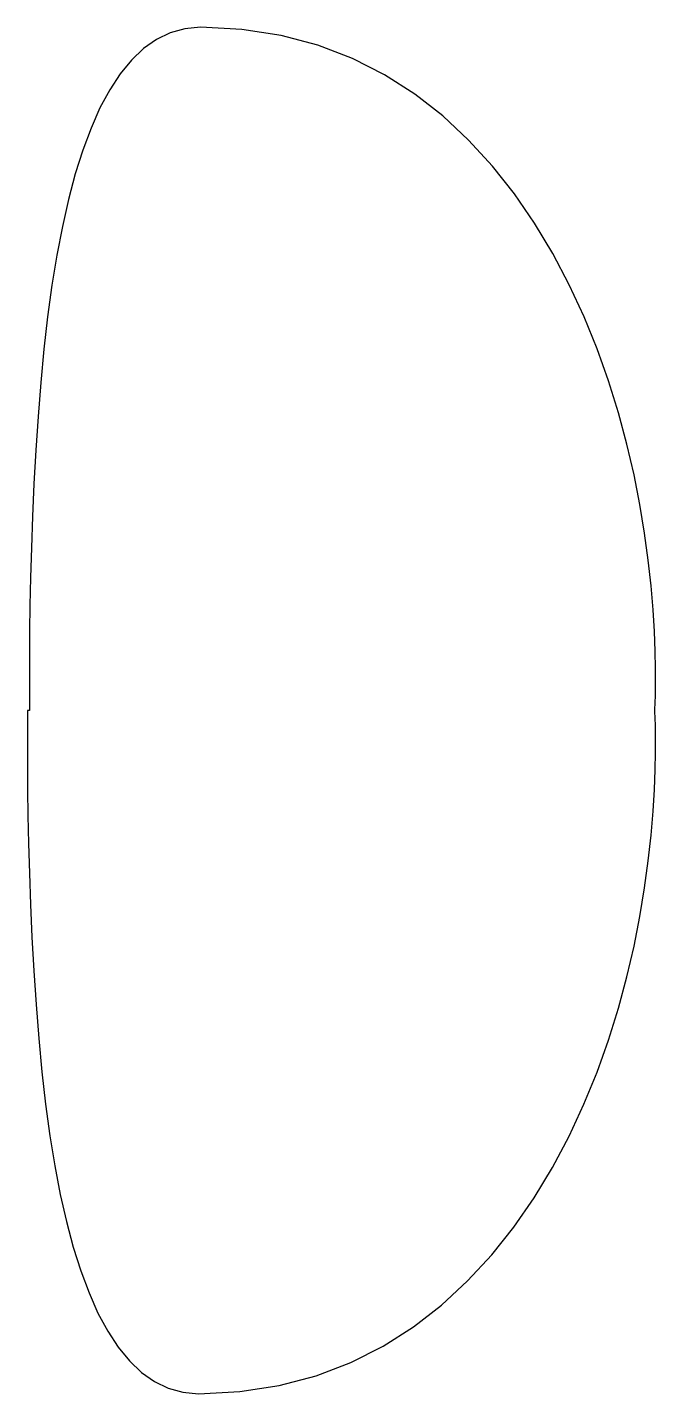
# Model space of a CAD drawing. Extents: x 97.69 to 100.45, y -103.22 to -97.22.
import ezdxf

# ---------------------------------------------------------------- set-up
doc = ezdxf.new("R2010")
doc.units = 0

msp = doc.modelspace()

# ---------------------------------------------------------------- linework, layer by layer
at = {"layer": 'Layer 1', "color": 4}
for p, q in [((98.258544, -97.273111), (98.201869, -97.313147)), ((98.318997, -97.243987), (98.258544, -97.273111)), ((98.383324, -97.226202), (98.318997, -97.243987)), ((98.451619, -97.220179), (98.383324, -97.226202)), ((98.633774, -97.229371), (98.451619, -97.220179)), ((98.451619, -97.220179), (98.451619, -97.220179)), ((98.805404, -97.256114), (98.633774, -97.229371)), ((98.966756, -97.299156), (98.805404, -97.256114)), ((98.201869, -97.313147), (98.148874, -97.363672)), ((99.11808, -97.357245), (98.966756, -97.299156)), ((98.148874, -97.363672), (98.099463, -97.424261)), ((99.259622, -97.429129), (99.11808, -97.357245)), ((98.099463, -97.424261), (98.053541, -97.494488)), ((99.391632, -97.513558), (99.259622, -97.429129)), ((98.053541, -97.494488), (98.011011, -97.573929)), ((99.514356, -97.609279), (99.391632, -97.513558)), ((98.011011, -97.573929), (97.971777, -97.662159)), ((99.628043, -97.71504), (99.514356, -97.609279)), ((97.971777, -97.662159), (97.935743, -97.758753)), ((99.732941, -97.829591), (99.628043, -97.71504)), ((97.935743, -97.758753), (97.902812, -97.863287)), ((97.902812, -97.863287), (97.872888, -97.975335)), ((99.829298, -97.951679), (99.732941, -97.829591)), ((97.872888, -97.975335), (97.845876, -98.094473)), ((99.917362, -98.080052), (99.829298, -97.951679)), ((97.845876, -98.094473), (97.821678, -98.220276)), ((99.997381, -98.21346), (99.917362, -98.080052)), ((97.821678, -98.220276), (97.800198, -98.35232)), ((100.069603, -98.350651), (99.997381, -98.21346)), ((97.800198, -98.35232), (97.781341, -98.490179)), ((100.134276, -98.490372), (100.069603, -98.350651)), ((97.781341, -98.490179), (97.765002, -98.633188)), ((100.191647, -98.631373), (100.134276, -98.490372)), ((97.765002, -98.633188), (97.751017, -98.779787)), ((100.241966, -98.772401), (100.191647, -98.631373)), ((100.285443, -98.912241), (100.241966, -98.772401)), ((97.751017, -98.779787), (97.739207, -98.928207)), ((97.739207, -98.928207), (97.729392, -99.07668)), ((100.32246, -99.049882), (100.285443, -98.912241)), ((100.353521, -99.184384), (100.32246, -99.049882)), ((97.729392, -99.07668), (97.721394, -99.223438)), ((100.37913, -99.314805), (100.353521, -99.184384)), ((97.721394, -99.223438), (97.715032, -99.366712)), ((97.715032, -99.366712), (97.710128, -99.504733)), ((100.399793, -99.440203), (100.37913, -99.314805)), ((100.416012, -99.559637), (100.399793, -99.440203)), ((97.710128, -99.504733), (97.706501, -99.635734)), ((100.428293, -99.672165), (100.416012, -99.559637)), ((97.706501, -99.635734), (97.703973, -99.757946)), ((100.43714, -99.776845), (100.428293, -99.672165)), ((97.703973, -99.757946), (97.702365, -99.8696)), ((100.443058, -99.872737), (100.43714, -99.776845)), ((97.702365, -99.8696), (97.701495, -99.968929)), ((100.44655, -99.958897), (100.443058, -99.872737)), ((97.701495, -99.968929), (97.701187, -100.054163)), ((100.448122, -100.034385), (100.44655, -99.958897)), ((97.701187, -100.054163), (97.701259, -100.123535)), ((100.448277, -100.098259), (100.448122, -100.034385)), ((97.701259, -100.123535), (97.701532, -100.175275)), ((100.446352, -100.187401), (100.447517, -100.149579)), ((100.447517, -100.149579), (100.448277, -100.098259)), ((97.701532, -100.175275), (97.701828, -100.207616)), ((97.701828, -100.207616), (97.701966, -100.21879)), ((100.444814, -100.21879), (100.445282, -100.210786)), ((100.445282, -100.210786), (100.446352, -100.187401)), ((97.692713, -100.262304), (97.692439, -100.314045)), ((97.693009, -100.229963), (97.692713, -100.262304)), ((97.693147, -100.21879), (97.693009, -100.229963)), ((97.693698, -100.21879), (97.693147, -100.21879)), ((97.694249, -100.21879), (97.693698, -100.21879)), ((97.694801, -100.21879), (97.694249, -100.21879)), ((97.695352, -100.21879), (97.694801, -100.21879)), ((97.695903, -100.21879), (97.695352, -100.21879)), ((97.696454, -100.21879), (97.695903, -100.21879)), ((97.697006, -100.21879), (97.696454, -100.21879)), ((97.697557, -100.21879), (97.697006, -100.21879)), ((97.698108, -100.21879), (97.697557, -100.21879)), ((97.698659, -100.21879), (97.698108, -100.21879)), ((97.69921, -100.21879), (97.698659, -100.21879)), ((97.699762, -100.21879), (97.69921, -100.21879)), ((97.700313, -100.21879), (97.699762, -100.21879)), ((97.700864, -100.21879), (97.700313, -100.21879)), ((97.701415, -100.21879), (97.700864, -100.21879)), ((97.701966, -100.21879), (97.701415, -100.21879)), ((100.445284, -100.226793), (100.444814, -100.21879)), ((100.446354, -100.250178), (100.445284, -100.226793)), ((100.447519, -100.288), (100.446354, -100.250178)), ((97.692439, -100.314045), (97.692367, -100.383416)), ((100.448276, -100.339319), (100.447519, -100.288)), ((97.692367, -100.383416), (97.692676, -100.46865)), ((100.448121, -100.403194), (100.448276, -100.339319)), ((100.446549, -100.478682), (100.448121, -100.403194)), ((97.692676, -100.46865), (97.693545, -100.567979)), ((100.443057, -100.564843), (100.446549, -100.478682)), ((97.693545, -100.567979), (97.695154, -100.679633)), ((100.43714, -100.660734), (100.443057, -100.564843)), ((97.695154, -100.679633), (97.697682, -100.801845)), ((100.428293, -100.765414), (100.43714, -100.660734)), ((97.697682, -100.801845), (97.701308, -100.932846)), ((100.416011, -100.877942), (100.428293, -100.765414)), ((97.701308, -100.932846), (97.706213, -101.070867)), ((100.399792, -100.997376), (100.416011, -100.877942)), ((100.379129, -101.122774), (100.399792, -100.997376)), ((97.706213, -101.070867), (97.712575, -101.214141)), ((100.35352, -101.253195), (100.379129, -101.122774)), ((97.712575, -101.214141), (97.720573, -101.360899)), ((100.322459, -101.387697), (100.35352, -101.253195)), ((97.720573, -101.360899), (97.730388, -101.509372)), ((100.285443, -101.525339), (100.322459, -101.387697)), ((97.730388, -101.509372), (97.742198, -101.657792)), ((100.241966, -101.665179), (100.285443, -101.525339)), ((97.742198, -101.657792), (97.756183, -101.804391)), ((100.191549, -101.806207), (100.241966, -101.665179)), ((97.756183, -101.804391), (97.772522, -101.947401)), ((100.133897, -101.947207), (100.191549, -101.806207)), ((97.772522, -101.947401), (97.791379, -102.085259)), ((100.06879, -102.086928), (100.133897, -101.947207)), ((97.791379, -102.085259), (97.812858, -102.217303)), ((99.996004, -102.224119), (100.06879, -102.086928)), ((97.812858, -102.217303), (97.837056, -102.343106)), ((99.915317, -102.357527), (99.996004, -102.224119)), ((97.837056, -102.343106), (97.864069, -102.462244)), ((99.826509, -102.485901), (99.915317, -102.357527)), ((97.864069, -102.462244), (97.893992, -102.574293)), ((99.729355, -102.607989), (99.826509, -102.485901)), ((97.893992, -102.574293), (97.926923, -102.678826)), ((99.623634, -102.722539), (99.729355, -102.607989)), ((97.926923, -102.678826), (97.962958, -102.775421)), ((99.509124, -102.828301), (99.623634, -102.722539)), ((97.962958, -102.775421), (98.002192, -102.863651)), ((99.385603, -102.924021), (99.509124, -102.828301)), ((98.002192, -102.863651), (98.044722, -102.943092)), ((98.044722, -102.943092), (98.090644, -103.013319)), ((99.252849, -103.00845), (99.385603, -102.924021)), ((98.090644, -103.013319), (98.140054, -103.073907)), ((99.110639, -103.080334), (99.252849, -103.00845)), ((98.140054, -103.073907), (98.193049, -103.124432)), ((98.958751, -103.138423), (99.110639, -103.080334)), ((98.193049, -103.124432), (98.249725, -103.164468)), ((98.796963, -103.181465), (98.958751, -103.138423)), ((98.249725, -103.164468), (98.310178, -103.193592)), ((98.310178, -103.193592), (98.374504, -103.211378)), ((98.374504, -103.211378), (98.4428, -103.2174)), ((98.4428, -103.2174), (98.625054, -103.208208)), ((98.625054, -103.208208), (98.796963, -103.181465))]:
    msp.add_line(p, q, dxfattribs=at)

doc.saveas('drawing.dxf')
